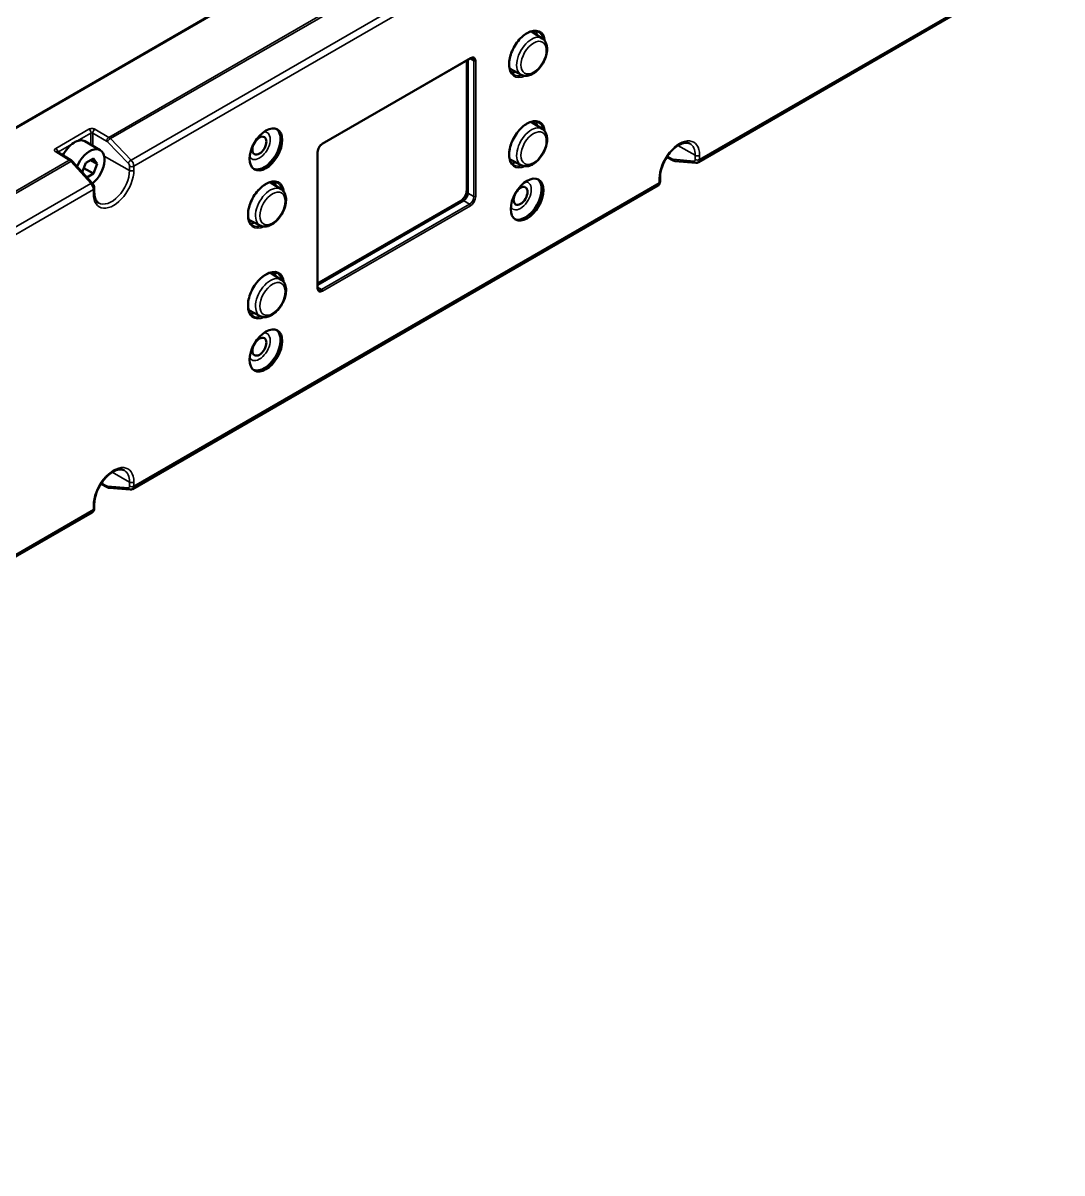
# Model space of a CAD drawing. Header units: millimetres. Extents: x 100 to 5488, y 100 to 4218.
# Drawn here: x 734.5 to 903.3, y 3080.6 to 3267.4 of the extents above; entities that cross this region are included whole.
import ezdxf

# ---------------------------------------------------------------- set-up
doc = ezdxf.new("R2010")
doc.units = ezdxf.units.MM
doc.header["$LTSCALE"] = 20
doc.layers.add('Visible (ANSI)', color=7, linetype='Continuous', lineweight=50)
doc.layers.add('Visible Narrow (ANSI)', color=7, linetype='Continuous', lineweight=35)

msp = doc.modelspace()

# ---------------------------------------------------------------- linework, layer by layer
at = {"layer": 'Visible (ANSI)'}
for p, q in [((667.755, 3212.453), (897.146, 3344.892)), ((844.219, 3244.73), (889.7, 3270.989)), ((818.859, 3264.857), (817.124, 3265.961)), ((783.116, 3247.718), (807.158, 3261.598)), ((806.586, 3240.196), (806.586, 3261.016)), ((806.775, 3239.726), (806.775, 3261.377)), ((815.448, 3258.949), (813.625, 3259.9)), ((818.859, 3250.16), (817.124, 3251.264)), ((747.028, 3246.712), (744.553, 3248.141)), ((742.244, 3245.086), (740.064, 3246.433)), ((745.731, 3241.352), (742.477, 3244.891)), ((744.715, 3244.639), (745.94, 3245.346)), ((745.492, 3245.087), (746.552, 3244.475)), ((746.552, 3244.475), (745.94, 3245.346)), ((782.368, 3224.376), (782.368, 3246.421)), ((815.448, 3244.252), (813.625, 3245.203)), ((840.114, 3245.027), (839.086, 3245.58)), ((843.811, 3244.642), (840.441, 3244.927)), ((744.715, 3244.639), (744.12, 3243.104)), ((744.387, 3243.793), (745.94, 3242.897)), ((745.94, 3242.897), (746.552, 3244.475)), ((745.94, 3242.897), (744.876, 3242.282)), ((776.433, 3240.362), (774.698, 3241.466)), ((838, 3241.598), (838, 3242.278)), ((746.076, 3239.829), (746.076, 3240.509)), ((752.295, 3191.658), (837.648, 3240.937)), ((782.368, 3224.818), (806.068, 3238.501)), ((782.586, 3225.162), (805.567, 3238.43)), ((773.022, 3234.454), (771.199, 3235.405)), ((776.433, 3225.666), (774.698, 3226.769)), ((773.022, 3219.757), (771.199, 3220.708)), ((747.162, 3192.508), (748.19, 3191.955)), ((748.517, 3191.855), (751.887, 3191.569)), ((752.295, 3191.658), (752.295, 3191.658)), ((746.076, 3189.206), (746.076, 3188.526)), ((700.243, 3161.606), (745.725, 3187.865))]:
    msp.add_line(p, q, dxfattribs=at)
for centre, major_axis, ratio, start_param, end_param in [((815.331, 3262.955), (1.75, 3.031), 0.5773503, 6.2584901, 6.2858857), ((815.331, 3262.955), (-1.75, -3.031), 0.5773503, 6.2804849, 6.3078805), ((815.331, 3248.258), (1.75, 3.031), 0.5773503, 6.2584901, 6.2858857), ((773.683, 3246.993), (1.875, 3.248), 0.5773503, 3.2170891, 6.2076889), ((742.853, 3245.197), (1.7, 2.944), 0.5773503, 0, 1.6756501), ((745.328, 3243.768), (1.7, 2.944), 0.5773503, 4.1147457, 8.092969), ((741.981, 3244.66), (0.263, 0.425), 0.5771744, 6.2829672, 6.2831852), ((815.331, 3248.258), (-1.75, -3.031), 0.5773503, 6.2804849, 6.3078805), ((840.351, 3245.467), (-0.237, -0.44), 0.5771744, 6.2831849, 6.2834017), ((843.853, 3245.14), (-0.042, -0.498), 0.7455973, 6.2831847, 6.2833252), ((843.714, 3245.594), (-0.507, 0.862), 0.5822779, 3.1369779, 3.1371136), ((745.363, 3241.014), (0.368, 0.338), 0.3201418, 6.2831265, 6.2831852), ((772.905, 3238.46), (1.75, 3.031), 0.5773503, 6.2584901, 6.2858857), ((816.109, 3238.828), (1.875, 3.248), 0.5773503, 3.2170891, 6.2076889), ((745.576, 3240.509), (0.5, 0), 0.5773503, 0, 0.0002015), ((806.068, 3239.318), (-0.5, -0.866), 0.5773503, 0.7853982, 2.3561945), ((805.927, 3239.399), (-0.6, -1.039), 0.5773503, 2.2020636, 2.3561945), ((837.153, 3241.805), (0.493, -0.87), 0.5722913, 0.0043029, 0.0044848), ((805.927, 3239.399), (-0.6, -1.039), 0.5773503, 0.7853982, 0.939529), ((772.905, 3238.46), (-1.75, -3.031), 0.5773503, 6.2804849, 6.3078805), ((772.905, 3223.764), (1.75, 3.031), 0.5773503, 6.2584901, 6.2858857), ((772.905, 3223.764), (-1.75, -3.031), 0.5773503, 6.2804849, 6.3078805), ((773.683, 3214.333), (1.875, 3.248), 0.5773503, 3.2170891, 6.2076889)]:
    msp.add_ellipse(centre, major_axis=major_axis, ratio=ratio, start_param=start_param, end_param=end_param, dxfattribs=at)
for centre, major_axis in [((773.966, 3246.83), (-1.875, -3.248)), ((772.905, 3247.442), (0.8, 1.386)), ((816.392, 3238.665), (-1.875, -3.248)), ((815.331, 3239.277), (0.8, 1.386)), ((773.966, 3214.17), (-1.875, -3.248)), ((772.905, 3214.782), (0.8, 1.386))]:
    msp.add_ellipse(centre, major_axis=major_axis, ratio=0.5773503, dxfattribs=at)
for points, knots in [([(818.251, 3265.889), (818.037, 3266.012), (817.783, 3266.071), (817.234, 3266.044), (816.944, 3265.969), (816.355, 3265.701), (816.057, 3265.511), (815.475, 3265.035), (815.192, 3264.747), (814.67, 3264.101), (814.432, 3263.742), (814.025, 3262.991), (813.858, 3262.599), (813.61, 3261.823), (813.531, 3261.439), (813.465, 3260.722), (813.48, 3260.389), (813.595, 3259.804), (813.696, 3259.554), (813.947, 3259.186), (814.088, 3259.054), (814.251, 3258.961)], [3.9269908, 3.9269908, 3.9269908, 3.9269908, 4.2834342, 4.2834342, 4.6077651, 4.6077651, 4.9196383, 4.9196383, 5.2318705, 5.2318705, 5.5454992, 5.5454992, 5.8595391, 5.8595391, 6.1728168, 6.1728168, 6.4846007, 6.4846007, 6.7978145, 6.7978145, 7.0685835, 7.0685835, 7.0685835, 7.0685835]), ([(815.448, 3258.949), (815.638, 3258.85), (815.85, 3258.794), (816.305, 3258.764), (816.549, 3258.799), (817.066, 3258.961), (817.338, 3259.101), (817.871, 3259.473), (818.131, 3259.709), (818.603, 3260.244), (818.816, 3260.543), (819.178, 3261.175), (819.327, 3261.507), (819.549, 3262.179), (819.621, 3262.519), (819.674, 3263.178), (819.654, 3263.497), (819.51, 3264.072), (819.39, 3264.331), (819.112, 3264.666), (818.992, 3264.773), (818.859, 3264.857)], [3.951686, 3.951686, 3.951686, 3.951686, 4.2046829, 4.2046829, 4.4866855, 4.4866855, 4.8161952, 4.8161952, 5.1614266, 5.1614266, 5.5035078, 5.5035078, 5.8436298, 5.8436298, 6.1858146, 6.1858146, 6.5310331, 6.5310331, 6.857835, 6.857835, 7.0438882, 7.0438882, 7.0438882, 7.0438882]), ([(806.586, 3261.016), (806.586, 3261.081), (806.582, 3261.144), (806.57, 3261.222), (806.567, 3261.239), (806.564, 3261.255)], [0, 0, 0, 0, 0.15707963, 0.15707963, 0.20046187, 0.20046187, 0.20046187, 0.20046187]), ([(807.158, 3261.598), (807.195, 3261.619), (807.23, 3261.637), (807.298, 3261.663), (807.33, 3261.673), (807.39, 3261.685), (807.417, 3261.687), (807.466, 3261.687), (807.487, 3261.684), (807.525, 3261.674), (807.542, 3261.667), (807.558, 3261.658)], [1.57079633, 1.57079633, 1.57079633, 1.57079633, 1.72787596, 1.72787596, 1.88495559, 1.88495559, 2.04203522, 2.04203522, 2.19911486, 2.19911486, 2.35619449, 2.35619449, 2.35619449, 2.35619449]), ([(818.251, 3251.192), (818.037, 3251.315), (817.783, 3251.374), (817.234, 3251.347), (816.944, 3251.272), (816.355, 3251.004), (816.057, 3250.814), (815.475, 3250.338), (815.192, 3250.05), (814.67, 3249.404), (814.432, 3249.045), (814.025, 3248.294), (813.858, 3247.902), (813.61, 3247.126), (813.531, 3246.743), (813.465, 3246.025), (813.48, 3245.692), (813.595, 3245.107), (813.696, 3244.857), (813.947, 3244.489), (814.088, 3244.357), (814.251, 3244.264)], [3.9269908, 3.9269908, 3.9269908, 3.9269908, 4.2834342, 4.2834342, 4.6077651, 4.6077651, 4.9196383, 4.9196383, 5.2318705, 5.2318705, 5.5454992, 5.5454992, 5.8595391, 5.8595391, 6.1728168, 6.1728168, 6.4846007, 6.4846007, 6.7978145, 6.7978145, 7.0685835, 7.0685835, 7.0685835, 7.0685835]), ([(815.448, 3244.252), (815.638, 3244.153), (815.85, 3244.097), (816.305, 3244.067), (816.549, 3244.102), (817.066, 3244.264), (817.338, 3244.404), (817.871, 3244.776), (818.131, 3245.012), (818.603, 3245.547), (818.816, 3245.846), (819.178, 3246.478), (819.327, 3246.81), (819.549, 3247.482), (819.621, 3247.822), (819.674, 3248.481), (819.654, 3248.8), (819.51, 3249.375), (819.39, 3249.634), (819.112, 3249.969), (818.992, 3250.076), (818.859, 3250.16)], [3.951686, 3.951686, 3.951686, 3.951686, 4.2046829, 4.2046829, 4.4866855, 4.4866855, 4.8161952, 4.8161952, 5.1614266, 5.1614266, 5.5035078, 5.5035078, 5.8436298, 5.8436298, 6.1858146, 6.1858146, 6.5310331, 6.5310331, 6.857835, 6.857835, 7.0438882, 7.0438882, 7.0438882, 7.0438882]), ([(782.368, 3246.421), (782.368, 3246.498), (782.378, 3246.585), (782.418, 3246.768), (782.45, 3246.864), (782.532, 3247.057), (782.583, 3247.153), (782.7, 3247.333), (782.766, 3247.416), (782.904, 3247.562), (782.975, 3247.624), (783.07, 3247.689), (783.093, 3247.704), (783.116, 3247.718)], [0, 0, 0, 0, 0.2870558, 0.2870558, 0.5799747, 0.5799747, 0.8774676, 0.8774676, 1.1757363, 1.1757363, 1.4707338, 1.4707338, 1.5707963, 1.5707963, 1.5707963, 1.5707963]), ([(842.842, 3247.78), (842.615, 3247.904), (842.332, 3247.953), (841.723, 3247.855), (841.434, 3247.754), (840.844, 3247.436), (840.544, 3247.224), (839.959, 3246.701), (839.674, 3246.39), (839.149, 3245.699), (838.91, 3245.319), (838.508, 3244.529), (838.344, 3244.12), (838.108, 3243.322), (838.036, 3242.932), (838.004, 3242.472), (838, 3242.374), (838, 3242.278)], [3.9393337, 3.9393337, 3.9393337, 3.9393337, 4.3667249, 4.3667249, 4.6795733, 4.6795733, 4.9792351, 4.9792351, 5.2819205, 5.2819205, 5.5875908, 5.5875908, 5.8938101, 5.8938101, 6.1979477, 6.1979477, 6.2831853, 6.2831853, 6.2831853, 6.2831853]), ([(840.441, 3244.927), (840.354, 3244.934), (840.269, 3244.957), (840.163, 3245.002), (840.139, 3245.014), (840.114, 3245.027)], [0.000001589, 0.000001589, 0.000001589, 0.000001589, 0.027803847, 0.027803847, 0.036546213, 0.036546213, 0.036546213, 0.036546213]), ([(844.219, 3244.73), (844.152, 3244.692), (844.078, 3244.665), (843.939, 3244.639), (843.874, 3244.636), (843.811, 3244.642)], [0, 0, 0, 0, 0.024501657, 0.024501657, 0.044955643, 0.044955643, 0.044955643, 0.044955643]), ([(745.731, 3241.352), (745.807, 3241.269), (745.874, 3241.173), (745.979, 3240.976), (746.018, 3240.872), (746.065, 3240.683), (746.076, 3240.595), (746.076, 3240.509)], [0, 0, 0, 0, 0.034409848, 0.034409848, 0.067089974, 0.067089974, 0.094403388, 0.094403388, 0.094403388, 0.094403388]), ([(775.824, 3241.394), (775.61, 3241.517), (775.357, 3241.576), (774.807, 3241.549), (774.518, 3241.474), (773.928, 3241.206), (773.63, 3241.016), (773.049, 3240.54), (772.766, 3240.252), (772.244, 3239.606), (772.005, 3239.247), (771.599, 3238.496), (771.431, 3238.104), (771.184, 3237.328), (771.104, 3236.945), (771.039, 3236.227), (771.053, 3235.894), (771.168, 3235.309), (771.269, 3235.059), (771.521, 3234.691), (771.662, 3234.559), (771.824, 3234.466)], [3.9269908, 3.9269908, 3.9269908, 3.9269908, 4.2834342, 4.2834342, 4.6077651, 4.6077651, 4.9196383, 4.9196383, 5.2318705, 5.2318705, 5.5454992, 5.5454992, 5.8595391, 5.8595391, 6.1728168, 6.1728168, 6.4846007, 6.4846007, 6.7978145, 6.7978145, 7.0685835, 7.0685835, 7.0685835, 7.0685835]), ([(838, 3241.598), (838, 3241.487), (837.981, 3241.375), (837.903, 3241.186), (837.848, 3241.103), (837.741, 3240.998), (837.696, 3240.965), (837.649, 3240.937)], [0.000004128, 0.000004128, 0.000004128, 0.000004128, 0.035245734, 0.035245734, 0.065748203, 0.065748203, 0.083240588, 0.083240588, 0.083240588, 0.083240588]), ([(746.076, 3239.829), (746.076, 3239.655), (746.088, 3239.491), (746.132, 3239.187), (746.165, 3239.047), (746.249, 3238.793), (746.299, 3238.68), (746.414, 3238.482), (746.477, 3238.397), (746.615, 3238.253), (746.69, 3238.194), (746.77, 3238.145)], [0, 0, 0, 0, 0.15461105, 0.15461105, 0.3092221, 0.3092221, 0.46383315, 0.46383315, 0.6184442, 0.6184442, 0.77305526, 0.77305526, 0.77305526, 0.77305526]), ([(773.022, 3234.454), (773.212, 3234.355), (773.424, 3234.299), (773.879, 3234.269), (774.122, 3234.304), (774.639, 3234.466), (774.912, 3234.606), (775.445, 3234.978), (775.704, 3235.214), (776.177, 3235.749), (776.39, 3236.048), (776.751, 3236.68), (776.901, 3237.012), (777.122, 3237.684), (777.194, 3238.024), (777.247, 3238.683), (777.228, 3239.002), (777.084, 3239.577), (776.963, 3239.836), (776.685, 3240.171), (776.566, 3240.278), (776.433, 3240.362)], [3.951686, 3.951686, 3.951686, 3.951686, 4.2046829, 4.2046829, 4.4866855, 4.4866855, 4.8161952, 4.8161952, 5.1614266, 5.1614266, 5.5035078, 5.5035078, 5.8436298, 5.8436298, 6.1858146, 6.1858146, 6.5310331, 6.5310331, 6.857835, 6.857835, 7.0438882, 7.0438882, 7.0438882, 7.0438882]), ([(805.567, 3238.43), (805.679, 3238.495), (805.787, 3238.578), (805.991, 3238.771), (806.086, 3238.882), (806.256, 3239.123), (806.331, 3239.253), (806.454, 3239.52), (806.503, 3239.658), (806.569, 3239.931), (806.586, 3240.066), (806.586, 3240.196)], [4.712389, 4.712389, 4.712389, 4.712389, 5.0265482, 5.0265482, 5.3407075, 5.3407075, 5.6548668, 5.6548668, 5.969026, 5.969026, 6.2831853, 6.2831853, 6.2831853, 6.2831853]), ([(775.824, 3226.697), (775.61, 3226.82), (775.357, 3226.879), (774.807, 3226.852), (774.518, 3226.777), (773.928, 3226.509), (773.63, 3226.32), (773.049, 3225.843), (772.766, 3225.555), (772.244, 3224.909), (772.005, 3224.55), (771.599, 3223.799), (771.431, 3223.407), (771.184, 3222.631), (771.104, 3222.248), (771.039, 3221.531), (771.053, 3221.197), (771.168, 3220.613), (771.269, 3220.362), (771.521, 3219.994), (771.662, 3219.863), (771.824, 3219.769)], [3.9269908, 3.9269908, 3.9269908, 3.9269908, 4.2834342, 4.2834342, 4.6077651, 4.6077651, 4.9196383, 4.9196383, 5.2318705, 5.2318705, 5.5454992, 5.5454992, 5.8595391, 5.8595391, 6.1728168, 6.1728168, 6.4846007, 6.4846007, 6.7978145, 6.7978145, 7.0685835, 7.0685835, 7.0685835, 7.0685835]), ([(773.022, 3219.757), (773.212, 3219.658), (773.424, 3219.602), (773.879, 3219.572), (774.122, 3219.607), (774.639, 3219.769), (774.912, 3219.909), (775.445, 3220.281), (775.704, 3220.517), (776.177, 3221.053), (776.39, 3221.351), (776.751, 3221.983), (776.901, 3222.315), (777.122, 3222.987), (777.194, 3223.327), (777.247, 3223.986), (777.228, 3224.305), (777.084, 3224.88), (776.963, 3225.139), (776.685, 3225.474), (776.566, 3225.581), (776.433, 3225.666)], [3.951686, 3.951686, 3.951686, 3.951686, 4.2046829, 4.2046829, 4.4866855, 4.4866855, 4.8161952, 4.8161952, 5.1614266, 5.1614266, 5.5035078, 5.5035078, 5.8436298, 5.8436298, 6.1858146, 6.1858146, 6.5310331, 6.5310331, 6.857835, 6.857835, 7.0438882, 7.0438882, 7.0438882, 7.0438882]), ([(782.368, 3225.062), (782.384, 3225.067), (782.4, 3225.073), (782.473, 3225.102), (782.53, 3225.13), (782.586, 3225.162)], [4.51192711, 4.51192711, 4.51192711, 4.51192711, 4.55530935, 4.55530935, 4.71238898, 4.71238898, 4.71238898, 4.71238898]), ([(782.516, 3224), (782.501, 3224.009), (782.486, 3224.02), (782.458, 3224.048), (782.445, 3224.065), (782.42, 3224.107), (782.409, 3224.132), (782.389, 3224.189), (782.382, 3224.222), (782.371, 3224.294), (782.368, 3224.334), (782.368, 3224.376)], [5.49778714, 5.49778714, 5.49778714, 5.49778714, 5.65486678, 5.65486678, 5.81194641, 5.81194641, 5.96902604, 5.96902604, 6.12610567, 6.12610567, 6.28318531, 6.28318531, 6.28318531, 6.28318531]), ([(750.918, 3194.707), (750.691, 3194.832), (750.408, 3194.881), (749.8, 3194.782), (749.51, 3194.682), (748.92, 3194.363), (748.621, 3194.151), (748.036, 3193.629), (747.75, 3193.318), (747.225, 3192.627), (746.987, 3192.246), (746.584, 3191.457), (746.42, 3191.048), (746.185, 3190.25), (746.112, 3189.86), (746.08, 3189.4), (746.076, 3189.301), (746.076, 3189.206)], [3.9393337, 3.9393337, 3.9393337, 3.9393337, 4.3667249, 4.3667249, 4.6795733, 4.6795733, 4.9792351, 4.9792351, 5.2819205, 5.2819205, 5.5875908, 5.5875908, 5.8938101, 5.8938101, 6.1979477, 6.1979477, 6.2831853, 6.2831853, 6.2831853, 6.2831853]), ([(748.517, 3191.855), (748.43, 3191.862), (748.345, 3191.885), (748.239, 3191.93), (748.214, 3191.942), (748.19, 3191.955)], [0, 0, 0, 0, 0.027830414, 0.027830414, 0.03654878, 0.03654878, 0.03654878, 0.03654878]), ([(751.887, 3191.569), (751.912, 3191.567), (751.939, 3191.566), (751.993, 3191.567), (752.02, 3191.57), (752.076, 3191.577), (752.104, 3191.583), (752.16, 3191.598), (752.188, 3191.607), (752.242, 3191.63), (752.269, 3191.643), (752.295, 3191.658)], [3.53631366, 3.53631366, 3.53631366, 3.53631366, 3.61443265, 3.61443265, 3.69255164, 3.69255164, 3.77067063, 3.77067063, 3.84878962, 3.84878962, 3.92690861, 3.92690861, 3.92690861, 3.92690861]), ([(746.076, 3188.526), (746.076, 3188.482), (746.073, 3188.437), (746.06, 3188.346), (746.05, 3188.3), (746.018, 3188.205), (745.997, 3188.157), (745.942, 3188.063), (745.908, 3188.017), (745.826, 3187.933), (745.777, 3187.895), (745.725, 3187.865)], [1.57081235, 1.57081235, 1.57081235, 1.57081235, 1.72790697, 1.72790697, 1.8850016, 1.8850016, 2.04209622, 2.04209622, 2.19919084, 2.19919084, 2.35626777, 2.35626777, 2.35626777, 2.35626777])]:
    msp.add_open_spline(points, degree=3, knots=knots, dxfattribs=at)
for points in [[(740.055, 3246.44), (740.055, 3246.44), (740.058, 3246.437), (740.064, 3246.433)], [(742.244, 3245.086), (742.328, 3245.033), (742.407, 3244.967), (742.477, 3244.891)]]:
    msp.add_open_spline(points, degree=3, dxfattribs=at)
at = {"layer": 'Visible Narrow (ANSI)'}
for p, q in [((439.009, 3080.55), (1094.214, 3458.833)), ((748.428, 3248.784), (833.916, 3298.14)), ((834.168, 3297.923), (748.695, 3248.575)), ((752.065, 3245.103), (837.422, 3294.384)), ((837.852, 3293.376), (752.504, 3244.1)), ((844.428, 3245.189), (889.907, 3271.447)), ((783.158, 3247.809), (807.2, 3261.69)), ((806.528, 3240.114), (806.528, 3260.935)), ((807.765, 3261.2), (807.117, 3261.574)), ((807.765, 3239.154), (807.765, 3261.2)), ((808.048, 3261.2), (808.048, 3239.154)), ((739.816, 3246.989), (745.195, 3250.095)), ((745.542, 3249.486), (743.257, 3248.167)), ((745.542, 3247.57), (745.542, 3249.486)), ((748.08, 3248.174), (745.823, 3249.477)), ((745.823, 3249.477), (745.823, 3247.408)), ((746.188, 3250.087), (748.428, 3248.784)), ((742.448, 3247.7), (740.163, 3246.38)), ((748.212, 3248.069), (751.581, 3244.597)), ((752.065, 3245.103), (748.695, 3248.575)), ((843.727, 3245.866), (840.889, 3247.448)), ((697.087, 3219.142), (741.992, 3245.068)), ((741.992, 3245.068), (739.811, 3246.406)), ((740.163, 3246.38), (740.163, 3246.372)), ((747.676, 3245.717), (751.803, 3243.417)), ((782.309, 3224.294), (782.309, 3246.34)), ((839.171, 3245.708), (840.004, 3245.26)), ((843.505, 3244.932), (840.136, 3245.217)), ((843.727, 3245.186), (843.727, 3245.866)), ((844.428, 3245.87), (844.428, 3245.189)), ((742.244, 3244.851), (697.347, 3218.929)), ((742.244, 3244.851), (745.499, 3241.312)), ((751.803, 3243.417), (751.803, 3244.097)), ((752.504, 3244.1), (752.504, 3243.42)), ((700.015, 3215.052), (745.499, 3241.312)), ((752.505, 3192.118), (837.854, 3241.394)), ((837.854, 3241.394), (837.854, 3242.074)), ((745.93, 3240.305), (700.45, 3214.047)), ((745.93, 3239.625), (745.93, 3240.305)), ((806.586, 3240.243), (806.775, 3240.134)), ((806.775, 3239.726), (807.765, 3239.154)), ((782.628, 3225.254), (805.609, 3238.522)), ((783.016, 3224.049), (807.058, 3237.93)), ((807.2, 3237.685), (783.158, 3223.804)), ((805.715, 3238.297), (805.526, 3238.406)), ((807.058, 3237.93), (806.068, 3238.501)), ((782.368, 3224.424), (783.016, 3224.049)), ((748.08, 3192.187), (747.247, 3192.635)), ((751.803, 3192.794), (748.965, 3194.376)), ((751.803, 3192.113), (751.803, 3192.794)), ((752.504, 3192.797), (752.505, 3192.118)), ((751.581, 3191.86), (748.212, 3192.145)), ((745.93, 3188.321), (745.93, 3189.002)), ((700.45, 3162.064), (745.93, 3188.321))]:
    msp.add_line(p, q, dxfattribs=at)
for centre, major_axis, ratio, start_param, end_param in [((816.392, 3262.343), (2.1, 3.637), 0.5773503, 5.5854828, 10.1224804), ((815.331, 3262.955), (2, 3.464), 0.5773503, 5.7531296, 6.0452782), ((816.251, 3262.425), (2, 3.464), 0.5773503, 5.7246147, 6.2831853), ((817.111, 3261.928), (-1.706, -2.955), 0.5773503, 3.1168974, 6.3078805), ((807.2, 3260.71), (0.6, 1.039), 0.5773503, 5.4977871, 7.0685835), ((805.609, 3260.404), (-0.65, -1.126), 0.5773503, 2.3561945, 2.6425194), ((806.386, 3261.016), (0.2, 0), 0.5773503, 5.4977871, 6.2831853), ((807.058, 3261.771), (0.1, -0.173), 0.5773503, 0, 0.7853982), ((807.058, 3260.792), (0.5, 0.866), 0.5773503, 5.4977871, 6.2831853), ((807.907, 3261.282), (-0.2, 0), 0.5773503, 0.7853982, 2.3561945), ((815.331, 3262.955), (-2, -3.464), 0.5773503, 0.2379072, 0.5300557), ((816.251, 3262.425), (-2, -3.464), 0.5773503, 0, 0.5585706), ((816.392, 3247.646), (2.1, 3.637), 0.5773503, 5.5854828, 10.1224804), ((817.111, 3247.231), (-1.706, -2.955), 0.5773503, 3.1168974, 6.3078805), ((815.331, 3248.258), (2, 3.464), 0.5773503, 5.7531296, 6.0452782), ((816.251, 3247.728), (2, 3.464), 0.5773503, 5.7246147, 6.2831853), ((745.189, 3249.69), (-0.25, 0.433), 0.5773503, 3.9269898, 5.4803405), ((745.684, 3249.394), (-0.2, 0.011), 0.6111627, 3.9784525, 5.5323292), ((746.17, 3249.685), (0.25, 0.433), 0.5570252, 0.7745257, 2.3560434), ((748.427, 3248.382), (0.25, 0.433), 0.5570252, 0.7992368, 2.3560437), ((772.905, 3247.442), (1.24, 2.148), 0.5773503, 2.8118209, 6.612957), ((841.141, 3243.972), (2.324, 4.026), 0.5773503, 5.4977871, 8.6393798), ((739.81, 3246.584), (-0.25, 0.433), 0.5773503, 3.92699, 5.4803336), ((748.073, 3247.769), (0.257, -0.429), 0.5873385, 1.9526225, 2.3298238), ((748.559, 3248.277), (-0.359, -0.348), 0.3015393, 4.055431, 5.6195172), ((783.158, 3246.83), (-0.6, -1.039), 0.5773503, 3.9269908, 5.4977871), ((783.016, 3247.891), (0.1, -0.173), 0.5773503, 0, 0.7853982), ((840.793, 3244.172), (2.074, 3.593), 0.5773503, 5.4977871, 6.2955282), ((739.801, 3246.008), (0.263, 0.425), 0.5771744, 0, 0.8136043), ((740.305, 3246.289), (-0.2, 0.011), 0.6117861, 5.5317887, 5.5805601), ((741.981, 3244.66), (0.263, 0.425), 0.5771744, 0, 0.7889116), ((742.108, 3244.553), (0.368, 0.338), 0.3201418, 0, 0.9222131), ((751.929, 3244.805), (0.359, 0.348), 0.3015393, 0.9138379, 2.4779233), ((751.79, 3244.505), (-0.507, 0.862), 0.5823584, 3.9225999, 5.0986212), ((782.168, 3246.421), (0.2, 0), 0.5773503, 5.4977871, 6.2831853), ((840.351, 3245.467), (-0.237, -0.44), 0.5771744, 5.4804901, 6.2831853), ((839.997, 3245.672), (-0.257, 0.429), 0.5873385, 2.3648142, 2.7419963), ((840.483, 3245.425), (-0.042, -0.498), 0.7455973, 5.2044427, 6.2831853), ((843.367, 3245.386), (0.257, -0.429), 0.5873385, 5.8835989, 7.0596531), ((843.853, 3245.14), (-0.042, -0.498), 0.7455973, 5.2044427, 6.2831853), ((844.074, 3246.074), (-0.5, 0), 0.5773503, 0.8028515, 2.3561945), ((844.074, 3245.393), (0.5, 0), 0.5773503, 3.9444441, 5.497789), ((843.714, 3245.594), (-0.507, 0.862), 0.5822779, 3.1371136, 3.9223893), ((749.217, 3241.522), (-2.324, -4.026), 0.5773503, 5.4977871, 8.6393798), ((748.869, 3241.723), (-2.074, -3.593), 0.5773503, 6.2708424, 8.6393798), ((751.443, 3244.297), (0.257, -0.429), 0.5873385, 0.7765706, 1.9526184), ((752.15, 3244.305), (-0.5, 0), 0.5773503, 0.8028515, 2.3561963), ((752.15, 3243.624), (0.5, 0), 0.5773503, 3.9444441, 5.4977871), ((815.331, 3248.258), (-2, -3.464), 0.5773503, 0.2379072, 0.5300557), ((816.251, 3247.728), (-2, -3.464), 0.5773503, 0, 0.5585706), ((745.363, 3241.014), (0.368, 0.338), 0.3201418, 0, 0.9222131), ((745.229, 3240.717), (0.494, -0.87), 0.5723809, 0.7896954, 1.9654604), ((773.966, 3237.848), (2.1, 3.637), 0.5773503, 5.5854828, 10.1224804), ((772.905, 3238.46), (2, 3.464), 0.5773503, 5.7531296, 6.0452782), ((773.824, 3237.93), (2, 3.464), 0.5773503, 5.7246147, 6.2831853), ((815.331, 3239.277), (1.24, 2.148), 0.5773503, 2.8118209, 6.612957), ((837.153, 3241.805), (0.493, -0.87), 0.5722913, 0.0044854, 0.7897071), ((837.5, 3242.278), (0.5, 0), 0.5773503, 5.4977871, 6.2831853), ((837.5, 3241.598), (0.5, 0), 0.5773503, 5.4977853, 6.2831853), ((745.576, 3240.509), (0.5, 0), 0.5773503, 5.4977853, 6.2831853), ((745.576, 3239.829), (0.5, 0), 0.5773503, 5.4977871, 6.2831853), ((774.685, 3237.433), (-1.706, -2.955), 0.5773503, 3.1168974, 6.3078805), ((805.609, 3239.583), (-0.65, -1.126), 0.5773503, 0.7853982, 2.3561945), ((806.386, 3240.196), (0.2, 0), 0.5773503, 5.4977871, 6.2831853), ((805.467, 3238.603), (0.1, -0.173), 0.5773503, 0, 0.7853982), ((807.058, 3238.746), (0.5, 0.866), 0.5773503, 3.9269908, 5.4977871), ((807.058, 3237.766), (-0.1, 0.173), 0.5773503, 3.9269908, 5.4977871), ((807.2, 3238.665), (0.6, 1.039), 0.5773503, 3.9269908, 5.4977871), ((807.907, 3239.236), (0.2, 0), 0.5773503, 3.9269908, 5.4977871), ((772.905, 3238.46), (-2, -3.464), 0.5773503, 0.2379072, 0.5300557), ((773.824, 3237.93), (-2, -3.464), 0.5773503, 0, 0.5585706), ((773.966, 3223.151), (2.1, 3.637), 0.5773503, 5.5854828, 10.1224804), ((772.905, 3223.764), (2, 3.464), 0.5773503, 5.7531296, 6.0452782), ((773.824, 3223.233), (2, 3.464), 0.5773503, 5.7246147, 6.2831853), ((774.685, 3222.736), (-1.706, -2.955), 0.5773503, 3.1168974, 6.3078805), ((782.168, 3224.376), (0.2, 0), 0.5773503, 5.4977871, 6.2831853), ((782.628, 3226.315), (-0.65, -1.126), 0.5773503, 0.4990732, 0.7853982), ((782.486, 3225.335), (0.1, -0.173), 0.5773503, 0, 0.7853982), ((783.158, 3224.784), (-0.6, -1.039), 0.5773503, 5.4977871, 7.0685835), ((783.016, 3224.866), (-0.5, -0.866), 0.5773503, 0, 0.7853982), ((783.016, 3223.886), (0.1, -0.173), 0.5773503, 0.7853982, 2.3561945), ((772.905, 3223.764), (-2, -3.464), 0.5773503, 0.2379072, 0.5300557), ((773.824, 3223.233), (-2, -3.464), 0.5773503, 0, 0.5585706), ((772.905, 3214.782), (1.24, 2.148), 0.5773503, 2.8118209, 6.612957), ((749.217, 3190.9), (2.324, 4.026), 0.5773503, 5.4977871, 8.6393798), ((748.869, 3191.1), (2.074, 3.593), 0.5773503, 5.4977871, 6.2955282), ((752.15, 3193.001), (-0.5, 0), 0.5773503, 0.8028515, 2.3561945), ((748.073, 3192.599), (-0.257, 0.429), 0.5873385, 2.3647583, 2.7420535), ((748.427, 3192.395), (-0.237, -0.44), 0.5771744, 5.4804915, 6.2831853), ((748.559, 3192.353), (-0.042, -0.498), 0.7455973, 5.2044427, 6.2831853), ((751.443, 3192.314), (0.257, -0.429), 0.5873424, 5.8836283, 7.0596998), ((751.929, 3192.068), (-0.042, -0.498), 0.7455931, 5.2044485, 6.2831853), ((752.15, 3192.321), (0.5, 0), 0.577344, 3.9444769, 5.5021551), ((745.576, 3189.206), (0.5, 0), 0.5773503, 5.4977871, 6.2831853), ((745.576, 3188.526), (0.5, 0), 0.5773613, 5.4977936, 6.2831816)]:
    msp.add_ellipse(centre, major_axis=major_axis, ratio=ratio, start_param=start_param, end_param=end_param, dxfattribs=at)
for centre in [(817.453, 3261.731), (817.453, 3247.034), (775.026, 3237.236), (775.026, 3222.539)]:
    msp.add_ellipse(centre, major_axis=(1.456, 2.522), ratio=0.5773503, dxfattribs=at)
for points, knots in [([(746.184, 3250.09), (746.104, 3250.135), (745.953, 3250.186), (745.684, 3250.221), (745.414, 3250.19), (745.263, 3250.134), (745.195, 3250.095)], [0.00408072, 0.00408072, 0.00408072, 0.00408072, 0.25, 0.5, 0.75, 1, 1, 1, 1]), ([(748.695, 3248.575), (748.668, 3248.604), (748.61, 3248.658), (748.525, 3248.731), (748.458, 3248.766), (748.428, 3248.784)], [0, 0, 0, 0, 0.33333333, 0.66666667, 0.99989449, 0.99989449, 0.99989449, 0.99989449]), ([(739.816, 3246.989), (739.748, 3246.95), (739.65, 3246.862), (739.592, 3246.704), (739.648, 3246.546), (739.731, 3246.456), (739.807, 3246.408)], [0, 0, 0, 0, 0.25, 0.5, 0.75, 0.99591905, 0.99591905, 0.99591905, 0.99591905]), ([(741.992, 3245.068), (742.021, 3245.05), (742.073, 3245.006), (742.162, 3244.936), (742.217, 3244.88), (742.244, 3244.851)], [0.00010551, 0.00010551, 0.00010551, 0.00010551, 0.33333333, 0.66666667, 1, 1, 1, 1]), ([(806.765, 3239.733), (806.756, 3239.648), (806.739, 3239.56), (806.675, 3239.322), (806.612, 3239.175), (806.464, 3238.919), (806.368, 3238.79), (806.194, 3238.616), (806.126, 3238.557), (806.057, 3238.506)], [0.75954409, 0.75954409, 0.75954409, 0.75954409, 0.78524744, 0.78524744, 0.82957721, 0.82957721, 0.87390697, 0.87390697, 0.89961032, 0.89961032, 0.89961032, 0.89961032]), ([(752.505, 3192.118), (752.505, 3192.011), (752.486, 3191.914), (752.45, 3191.836), (752.414, 3191.757), (752.361, 3191.697), (752.295, 3191.658), (752.295, 3191.658), (752.295, 3191.658), (752.295, 3191.658)], [0.00000119, 0.00000119, 0.00000119, 0.00000119, 0.33333333, 0.33333333, 0.33333333, 0.66666667, 0.66666667, 0.66666667, 0.66779415, 0.66779415, 0.66779415, 0.66779415]), ([(745.725, 3187.865), (745.725, 3187.865), (745.725, 3187.865), (745.725, 3187.865), (745.79, 3187.903), (745.842, 3187.963), (745.877, 3188.041), (745.912, 3188.119), (745.93, 3188.215), (745.93, 3188.321)], [0.3321507, 0.3321507, 0.3321507, 0.3321507, 0.33333333, 0.33333333, 0.33333333, 0.66666667, 0.66666667, 0.66666667, 0.99999695, 0.99999695, 0.99999695, 0.99999695])]:
    msp.add_open_spline(points, degree=3, knots=knots, dxfattribs=at)

doc.saveas('drawing.dxf')
